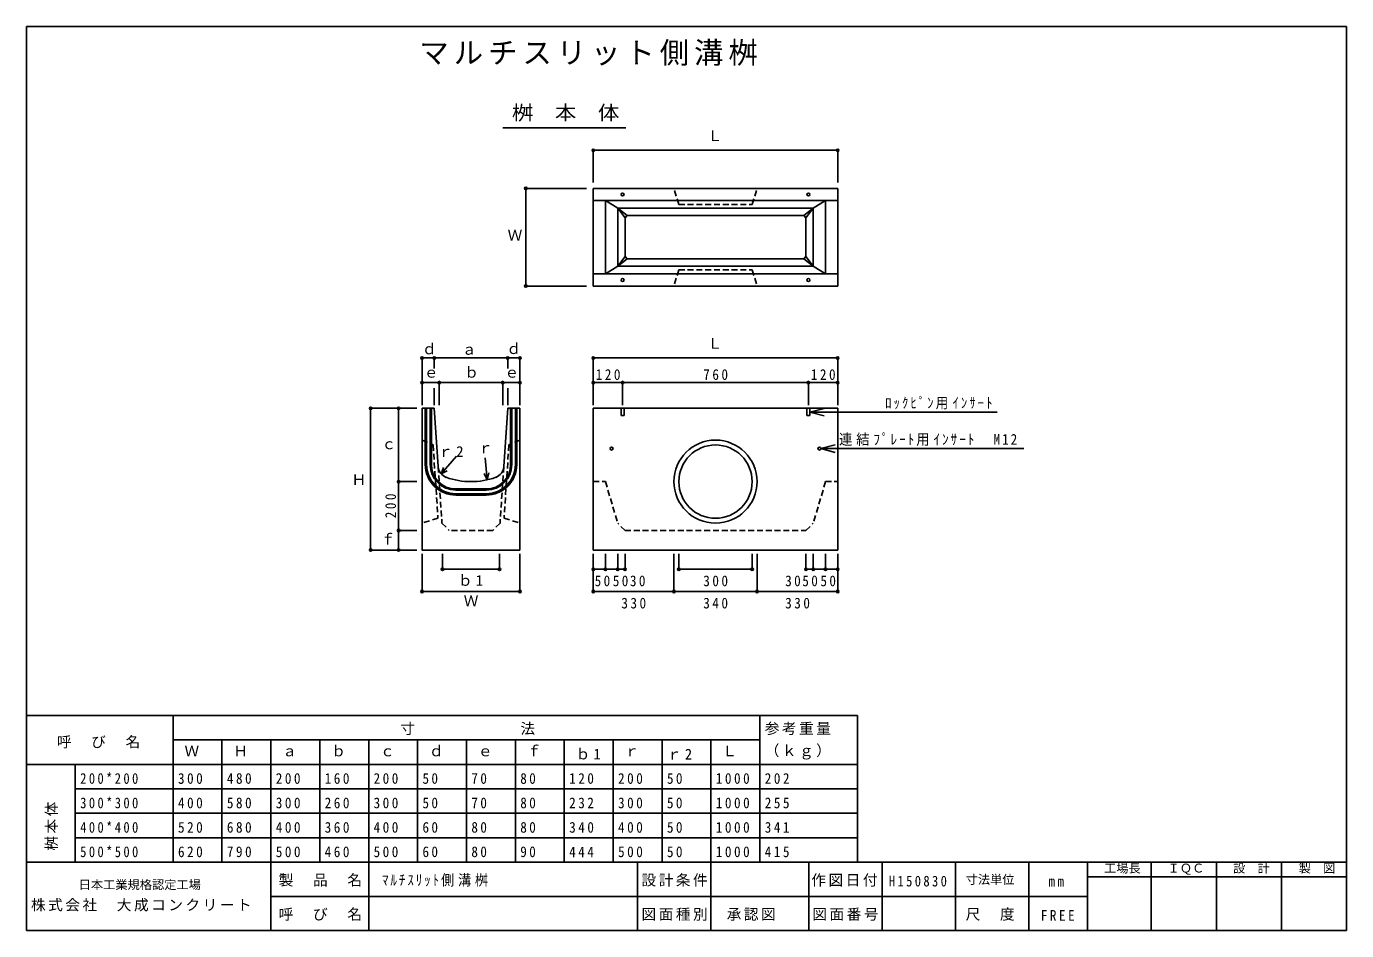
# Model space of a CAD drawing. Units: millimetres, scale not verified. Extents: x -2697 to 2703, y -1855 to 1845.
import ezdxf
from ezdxf.enums import TextEntityAlignment as Align

# ---------------------------------------------------------------- set-up
doc = ezdxf.new("R2010")
doc.units = ezdxf.units.MM
doc.header["$LTSCALE"] = 20
doc.header["$PDMODE"] = 32
doc.header["$PDSIZE"] = 10
doc.linetypes.add('DASHED1', pattern=[1.8, 1.2, -0.6])
doc.linetypes.add('DASHED2', pattern=[3, 2, -1])
doc.layers.add('0-0_通り芯', color=7, linetype='Continuous')
doc.styles.add('ＭＳ ゴシック', font='')
doc.styles.get('ＭＳ ゴシック').set_extended_font_data('MS Gothic')

msp = doc.modelspace()

# ---------------------------------------------------------------- linework, layer by layer
at = {"layer": '0-0_通り芯', "color": 2}
for p, q in [((-2696.53, 1845.45), (-2696.53, -1854.55)), ((-2696.53, 1845.45), (2703.47, 1845.45)), ((2703.47, 1845.45), (2703.47, -1854.55)), ((-747.98, 1430.55), (-245.2, 1430.55)), ((-2696.53, -1574.55), (2703.47, -1574.55)), ((-1696.53, -1574.55), (-1696.53, -1854.55)), ((-1296.53, -1574.55), (-1296.53, -1854.55)), ((-196.53, -1574.55), (-196.53, -1854.55)), ((103.47, -1574.55), (103.47, -1854.55)), ((503.47, -1574.55), (503.47, -1854.55)), ((803.47, -1574.55), (803.47, -1854.55)), ((1103.47, -1574.55), (1103.47, -1854.55)), ((1403.47, -1574.55), (1403.47, -1854.55)), ((1643.47, -1574.55), (1643.47, -1854.55)), ((1903.47, -1574.55), (1903.47, -1854.55)), ((2171.47, -1574.55), (2171.47, -1854.55)), ((2437.47, -1574.55), (2437.47, -1854.55)), ((1643.47, -1634.55), (2703.47, -1634.55)), ((-1696.53, -1714.55), (1643.47, -1714.55)), ((-2696.53, -1854.55), (2703.47, -1854.55))]:
    msp.add_line(p, q, dxfattribs=at)
at = {"layer": '0-0_通り芯'}
for p, q in [((-377.98, 1338.62), (622.02, 1338.62)), ((-377.98, 1206.45), (-377.98, 1338.62)), ((622.02, 1206.45), (622.02, 1338.62)), ((-653.68, 1182.7), (-653.68, 782.7)), ((-405.34, 1182.7), (-653.68, 1182.7)), ((-405.34, 782.7), (-653.68, 782.7)), ((-1077.98, 488.62), (-1027.98, 488.62)), ((-1077.98, 295.54), (-1077.98, 488.62)), ((-1027.98, 445.28), (-1027.98, 488.62)), ((-727.98, 445.28), (-727.98, 488.62)), ((-677.98, 295.54), (-677.98, 488.62)), ((-377.98, 488.62), (622.02, 488.62)), ((-377.98, 295.54), (-377.98, 488.62)), ((622.02, 295.54), (622.02, 488.62)), ((-1077.98, 388.14), (-1007.98, 388.14)), ((-1077.98, 295.54), (-1077.98, 388.14)), ((-677.98, 295.54), (-677.98, 388.14)), ((-377.98, 388.14), (-257.98, 388.14)), ((-377.98, 295.54), (-377.98, 388.14)), ((622.02, 295.54), (622.02, 388.14)), ((-1027.98, 295.54), (-1027.98, 365.07)), ((-727.98, 295.54), (-727.98, 365.07)), ((-1288.42, 282.7), (-1288.42, -297.3)), ((-1099.28, 282.7), (-1288.42, 282.7)), ((-1174.15, 282.7), (-1174.15, -17.3)), ((-1099.28, 282.7), (-1174.15, 282.7)), ((508.02, 266.94), (565.97, 282.47)), ((508.02, 266.94), (565.97, 251.42)), ((508.02, 266.94), (1274.01, 266.94)), ((553.02, 117.7), (610.97, 133.23)), ((553.02, 117.7), (610.97, 102.17)), ((553.02, 117.7), (553.02, 117.7)), ((553.02, 117.7), (1382.97, 117.7)), ((-936.74, 86.22), (-1000.35, 15.01)), ((-812.19, -10), (-819.6, 79.98)), ((-1000.35, 15.01), (-991.14, 40.63)), ((-1000.35, 15.01), (-975.93, 27.04)), ((-812.19, -10), (-823.51, 16.56)), ((-812.19, -10), (-805.36, 18.06)), ((-1099.28, -297.3), (-1288.42, -297.3)), ((-1099.28, -297.3), (-1174.15, -297.3)), ((-1077.98, -313.26), (-1077.98, -466.94)), ((-994.65, -313.26), (-994.65, -376.01)), ((-761.32, -313.26), (-761.32, -376.01)), ((-677.98, -313.26), (-677.98, -466.94)), ((-377.98, -313.26), (-377.98, -466.94)), ((-377.98, -313.26), (-377.98, -375.98)), ((-247.98, -313.26), (-247.98, -375.98)), ((-47.98, -313.26), (-47.98, -466.94)), ((-27.98, -313.26), (-27.98, -375.98)), ((272.02, -313.26), (272.02, -375.98)), ((292.02, -313.26), (292.02, -466.94)), ((492.02, -313.26), (492.02, -375.98)), ((622.02, -313.26), (622.02, -466.94)), ((622.02, -313.26), (622.02, -375.98)), ((-994.65, -376.01), (-761.32, -376.01)), ((-377.98, -375.98), (-327.98, -375.98)), ((-27.98, -375.98), (272.02, -375.98)), ((622.02, -375.98), (572.02, -375.98)), ((-1077.98, -466.94), (-677.98, -466.94)), ((-2696.53, -974.55), (703.47, -974.55)), ((-2096.53, -974.55), (-2096.53, -1574.55)), ((303.47, -974.55), (303.47, -1574.55)), ((703.47, -974.55), (703.47, -1574.55)), ((-2096.53, -1074.55), (303.47, -1074.55)), ((-1896.53, -1074.55), (-1896.53, -1574.55)), ((-1696.53, -1074.55), (-1696.53, -1574.55)), ((-1496.53, -1074.55), (-1496.53, -1574.55)), ((-1296.53, -1074.55), (-1296.53, -1574.55)), ((-1096.53, -1074.55), (-1096.53, -1574.55)), ((-896.53, -1074.55), (-896.53, -1574.55)), ((-696.53, -1074.55), (-696.53, -1574.55)), ((-496.53, -1074.55), (-496.53, -1574.55)), ((-296.53, -1074.55), (-296.53, -1574.55)), ((-96.53, -1074.55), (-96.53, -1574.55)), ((103.47, -1074.55), (103.47, -1574.55)), ((-2696.53, -1174.55), (703.47, -1174.55)), ((-2496.53, -1174.55), (-2496.53, -1574.55)), ((303.47, -1174.55), (303.47, -1574.55)), ((-2496.53, -1274.55), (703.47, -1274.55)), ((-2496.53, -1374.55), (703.47, -1374.55)), ((-2496.53, -1474.55), (703.47, -1474.55)), ((-2496.53, -1574.55), (703.47, -1574.55))]:
    msp.add_line(p, q, dxfattribs=at)
at = {"layer": '0-0_通り芯', "color": 3}
for p, q in [((-377.98, 1182.7), (622.02, 1182.7)), ((-377.98, 1182.7), (-377.98, 782.7)), ((622.02, 1182.7), (622.02, 782.7)), ((-377.98, 1132.7), (622.02, 1132.7)), ((-327.98, 1132.7), (-327.98, 832.7)), ((-327.98, 1132.7), (-277.98, 1101.2)), ((-277.98, 1101.2), (522.02, 1101.2)), ((522.02, 1101.2), (483.02, 1071.2)), ((522.02, 1101.2), (492.02, 1062.2)), ((572.02, 1132.7), (522.02, 1101.2)), ((522.02, 1101.2), (522.02, 864.2)), ((572.02, 1132.7), (572.02, 832.7)), ((-238.98, 1071.2), (-247.98, 1062.2)), ((-247.98, 903.2), (-247.98, 1062.2)), ((483.02, 1071.2), (-238.98, 1071.2)), ((483.02, 1071.2), (492.02, 1062.2)), ((492.02, 903.2), (492.02, 1062.2)), ((-277.98, 864.2), (-327.98, 832.7)), ((-247.98, 903.2), (-277.98, 864.2)), ((-238.98, 894.2), (-277.98, 864.2)), ((-247.98, 903.2), (-238.98, 894.2)), ((483.02, 894.2), (-238.98, 894.2)), ((492.02, 903.2), (483.02, 894.2)), ((483.02, 894.2), (522.02, 864.2)), ((492.02, 903.2), (522.02, 864.2)), ((522.02, 864.2), (572.02, 832.7)), ((-377.98, 832.7), (622.02, 832.7)), ((-377.98, 782.7), (622.02, 782.7)), ((-1077.98, 282.7), (-1027.98, 282.7)), ((-1064.98, 52.7), (-1064.98, 282.7)), ((-1059.98, 52.7), (-1059.98, 282.7)), ((-1044.98, 52.7), (-1044.98, 282.7)), ((-1039.98, 52.7), (-1039.98, 282.7)), ((-1027.98, 282.7), (-1012.07, 43.98)), ((-727.98, 282.7), (-743.9, 43.98)), ((-727.98, 282.7), (-677.98, 282.7)), ((-715.98, 52.7), (-715.98, 282.7)), ((-710.98, 52.7), (-710.98, 282.7)), ((-695.98, 52.7), (-695.98, 282.7)), ((-690.98, 52.7), (-690.98, 282.7)), ((-677.98, 282.7), (-677.98, -297.3)), ((-377.98, 282.7), (622.02, 282.7)), ((622.02, 282.7), (622.02, -297.3)), ((-939.98, -47.3), (-815.98, -47.3)), ((-939.98, -52.3), (-815.98, -52.3)), ((-939.98, -67.3), (-815.98, -67.3)), ((-939.98, -72.3), (-815.98, -72.3))]:
    msp.add_line(p, q, dxfattribs=at)
at = {"layer": '0-0_通り芯', "color": 3, "linetype": 'DASHED1'}
for p, q in [((-27.98, 1116.2), (-47.98, 1182.7)), ((-27.98, 849.2), (-47.98, 782.7)), ((-743.9, 43.98), (-759.32, -187.3)), ((-377.98, -17.3), (-327.98, -17.3)), ((-327.98, -17.3), (-277.98, -187.3)), ((572.02, -17.3), (522.02, -187.3)), ((572.02, -17.3), (622.02, -17.3)), ((-759.32, -187.3), (-789.32, -217.3)), ((-247.98, -217.3), (-277.98, -187.3)), ((492.02, -217.3), (522.02, -187.3)), ((-789.32, -217.3), (-966.65, -217.3)), ((-247.98, -217.3), (492.02, -217.3))]:
    msp.add_line(p, q, dxfattribs=at)
at = {"layer": '0-0_通り芯', "color": 3, "linetype": 'DASHED2'}
for p, q in [((-263.98, 282.7), (-263.98, 252.7)), ((-251.98, 282.7), (-251.98, 252.7)), ((496.02, 282.7), (496.02, 252.7)), ((508.02, 282.7), (508.02, 252.7)), ((-263.98, 252.7), (-251.98, 252.7)), ((496.02, 252.7), (508.02, 252.7))]:
    msp.add_line(p, q, dxfattribs=at)
at = {"layer": '0-0_通り芯', "color": 3, "linetype": 'DASHED1'}
for points in [[(-27.98, 1116.2), (272.02, 1116.2), (292.02, 1182.7)], [(-27.98, 849.2), (272.02, 849.2), (292.02, 782.7)], [(-1077.98, 152.7), (-1033.02, 132.7), (-1013.02, -167.3), (-1077.98, -187.3)], [(-677.98, 152.7), (-722.95, 132.7), (-742.95, -167.3), (-677.98, -187.3)], [(-1012.07, 43.98), (-996.65, -187.3), (-966.65, -217.3)]]:
    msp.add_lwpolyline(points, dxfattribs=at)
at = {"layer": '0-0_通り芯', "color": 3}
for points in [[(-277.98, 1101.2), (-277.98, 864.2), (522.02, 864.2)], [(-238.98, 1071.2), (-277.98, 1101.2), (-247.98, 1062.2)], [(-1077.98, 282.7), (-1077.98, -297.3), (-677.98, -297.3)], [(-377.98, 282.7), (-377.98, -297.3), (622.02, -297.3)]]:
    msp.add_lwpolyline(points, dxfattribs=at)
at = {"layer": '0-0_通り芯'}
for points in [[(-1027.98, 488.62), (-727.98, 488.62), (-677.98, 488.62)], [(-1007.98, 295.54), (-1007.98, 388.14), (-747.98, 388.14)], [(-747.98, 295.54), (-747.98, 388.14), (-677.98, 388.14)], [(-257.98, 295.54), (-257.98, 388.14), (502.02, 388.14)], [(502.02, 295.54), (502.02, 388.14), (622.02, 388.14)], [(-1099.28, -17.3), (-1174.15, -17.3), (-1174.15, -217.3)], [(-1099.28, -217.3), (-1174.15, -217.3), (-1174.15, -297.3)], [(-327.98, -313.26), (-327.98, -375.98), (-277.98, -375.98)], [(-277.98, -313.26), (-277.98, -375.98), (-247.98, -375.98)], [(522.02, -313.26), (522.02, -375.98), (492.02, -375.98)], [(572.02, -313.26), (572.02, -375.98), (522.02, -375.98)], [(-377.98, -466.94), (-47.98, -466.94), (292.02, -466.94), (622.02, -466.94)]]:
    msp.add_lwpolyline(points, dxfattribs=at)
at = {"layer": '0-0_通り芯', "color": 3}
for centre, radius in [((-257.98, 1157.7), 6), ((502.02, 1157.7), 6), ((-257.98, 807.7), 6), ((502.02, 807.7), 6), ((-302.98, 117.7), 6), ((122.02, -17.3), 170), ((122.02, -17.3), 150), ((547.02, 117.7), 6)]:
    msp.add_circle(centre, radius, dxfattribs=at)
for centre, radius, start, end in [((-939.98, 52.7), 125, 180, 270), ((-939.98, 52.7), 120, 180, 270), ((-939.98, 52.7), 105, 180, 270), ((-939.98, 52.7), 100, 180, 270), ((-962.18, 47.3), 50, 183.81407, 250.31894), ((-877.98, 282.7), 300, 250.31894, 289.68105), ((-815.98, 52.7), 100, 270, 0), ((-815.98, 52.7), 105, 270, 0), ((-815.98, 52.7), 120, 270, 0), ((-815.98, 52.7), 125, 270, 0), ((-793.79, 47.3), 50, 289.68105, 356.18591)]:
    msp.add_arc(centre, radius, start, end, dxfattribs=at)
at = {"layer": '0-0_通り芯'}
for p in [(-377.98, 1338.62), (622.02, 1338.62), (-653.68, 1182.7), (-653.68, 782.7), (-1077.98, 488.62), (-1027.98, 488.62), (-727.98, 488.62), (-677.98, 488.62), (-377.98, 488.62), (622.02, 488.62), (-1077.98, 388.14), (-1007.98, 388.14), (-747.98, 388.14), (-677.98, 388.14), (-377.98, 388.14), (-257.98, 388.14), (502.02, 388.14), (622.02, 388.14), (-1288.42, 282.7), (-1174.15, 282.7), (-1174.15, -17.3), (-1174.15, -217.3), (-1288.42, -297.3), (-1174.15, -297.3), (-994.65, -376.01), (-761.32, -376.01), (-377.98, -375.98), (-327.98, -375.98), (-277.98, -375.98), (-247.98, -375.98), (-27.98, -375.98), (272.02, -375.98), (492.02, -375.98), (522.02, -375.98), (572.02, -375.98), (622.02, -375.98), (-1077.98, -466.94), (-677.98, -466.94), (-377.98, -466.94), (-47.98, -466.94), (292.02, -466.94), (622.02, -466.94)]:
    msp.add_point(p, dxfattribs=at)

# ---------------------------------------------------------------- texts
at = {"layer": '0-0_通り芯', "style": 'ＭＳ ゴシック', "width": 1.1}
msp.add_text('桝\u3000本\u3000体', height=58.65, dxfattribs=at).set_placement((-711.01, 1445.33), align=Align.BOTTOM_LEFT)
at = {"layer": '0-0_通り芯', "style": 'ＭＳ ゴシック'}
for s, p in [('Ｌ', (90.01, 1363.26)), ('Ｗ', (-728.12, 955.72)), ('ｄ', (-1078.51, 490.7)), ('ｄ', (-732.89, 491.64)), ('Ｌ', (90.01, 513.26)), ('ａ', (-915.58, 488.62)), ('ｅ', (-1071.01, 394.8)), ('ｂ', (-905.97, 394.8)), ('ｅ', (-741.01, 394.8)), ('ｃ', (-1243.95, 101.91)), ('ｒ', (-848.4, 85.91)), ('Ｈ', (-1366.72, -44.4)), ('ｆ', (-1248.29, -288.11)), ('Ｗ', (-907.7, -540.55)), ('Ｗ', (-2049.98, -1154.55)), ('Ｈ', (-1849.98, -1154.55)), ('ａ', (-1649.98, -1154.55)), ('ｂ', (-1449.98, -1154.55)), ('ｃ', (-1249.98, -1154.55)), ('ｄ', (-1049.98, -1154.55)), ('ｅ', (-849.98, -1154.55)), ('ｆ', (-649.98, -1154.55)), ('ｒ', (-249.98, -1154.55)), ('Ｌ', (150.02, -1154.55))]:
    msp.add_text(s, height=43.99, dxfattribs=at).set_placement(p, align=Align.BOTTOM_LEFT)
at = {"layer": '0-0_通り芯', "color": 4, "style": 'ＭＳ ゴシック'}
for s, p in [('工場長', (1711.36, -1628.06)), ('ＩＱＣ', (1971.36, -1628.06)), ('設\u3000計', (2239.36, -1628.06)), ('製\u3000図', (2507.36, -1628.06)), ('日本工業規格認定工場', (-2482.75, -1695.76)), ('寸法単位', (1145.22, -1674.55))]:
    msp.add_text(s, height=36.66, dxfattribs=at).set_placement(p, align=Align.BOTTOM_LEFT)
at = {"layer": '0-0_通り芯', "color": 3, "insert": (-1088.85, 1683.76), "char_height": 87.98, "attachment_point": 7, "style": 'ＭＳ ゴシック'}
msp.add_mtext('\\T1.17;マルチスリット側溝桝', dxfattribs=at)
at = {"layer": '0-0_通り芯', "char_height": 43.99, "attachment_point": 7, "style": 'ＭＳ ゴシック'}
for s, insert in [('\\T1.38;\\W0.9;120', (-367.98, 398.14)), ('\\T1.38;\\W0.9;760', (72.02, 398.14)), ('\\T1.38;\\W0.9;120', (512.02, 398.14)), ('\\T1.35;\\W0.85;ﾛｯｸﾋﾟﾝ用ｲﾝｻｰﾄ', (816.29, 278.02)), ('\\T1.3;\\W0.9;連結ﾌﾟﾚｰﾄ用ｲﾝｻｰﾄ\u3000M12', (627.53, 128.77)), ('\\T1.22;ｒ2', (-1011.77, 83.98)), ('\\T1.22;ｂ1', (-931.74, -444.38)), ('\\T1.36;\\W0.9;50', (-372.15, -445.98)), ('\\T1.36;\\W0.9;50', (-298.07, -445.98)), ('\\T1.36;\\W0.9;30', (-228.07, -445.98)), ('\\T1.38;\\W0.9;300', (72.02, -445.98)), ('\\T1.36;\\W0.9;30', (407.11, -445.98)), ('\\T1.36;\\W0.9;50', (477.11, -445.98)), ('\\T1.36;\\W0.9;50', (551.18, -445.98)), ('\\T1.38;\\W0.9;330', (-262.98, -536.94)), ('\\T1.38;\\W0.9;340', (72.02, -536.94)), ('\\T1.38;\\W0.9;330', (407.02, -536.94)), ('\\T1.17;寸\u3000\u3000\u3000\u3000\u3000\u3000法', (-1167.1, -1054.55)), ('\\T1.17;参考重量', (323.47, -1054.55)), ('\\T1.17;呼\u3000び\u3000名', (-2571.88, -1109.16)), ('\\T1.22;ｂ1', (-449.98, -1154.55)), ('\\T1.22;ｒ2', (-76.53, -1154.55)), ('\\T1.17;（ｋｇ）', (323.47, -1154.55)), ('\\T1.39;\\W0.85;200*200', (-2476.53, -1254.55)), ('\\T1.38;\\W0.9;300', (-2076.53, -1254.55)), ('\\T1.38;\\W0.9;480', (-1876.53, -1254.55)), ('\\T1.38;\\W0.9;200', (-1676.53, -1254.55)), ('\\T1.38;\\W0.9;160', (-1476.53, -1254.55)), ('\\T1.38;\\W0.9;200', (-1276.53, -1254.55)), ('\\T1.36;\\W0.9;50', (-1076.53, -1254.55)), ('\\T1.36;\\W0.9;70', (-876.53, -1254.55)), ('\\T1.36;\\W0.9;80', (-676.53, -1254.55)), ('\\T1.38;\\W0.9;120', (-476.53, -1254.55)), ('\\T1.38;\\W0.9;200', (-276.53, -1254.55)), ('\\T1.36;\\W0.9;50', (-76.53, -1254.55)), ('\\T1.38;\\W0.9;1000', (123.47, -1254.55)), ('\\T1.38;\\W0.9;202', (323.47, -1254.55)), ('\\T1.39;\\W0.85;300*300', (-2476.53, -1354.55)), ('\\T1.38;\\W0.9;400', (-2076.53, -1354.55)), ('\\T1.38;\\W0.9;580', (-1876.53, -1354.55)), ('\\T1.38;\\W0.9;300', (-1676.53, -1354.55)), ('\\T1.38;\\W0.9;260', (-1476.53, -1354.55)), ('\\T1.38;\\W0.9;300', (-1276.53, -1354.55)), ('\\T1.36;\\W0.9;50', (-1076.53, -1354.55)), ('\\T1.36;\\W0.9;70', (-876.53, -1354.55)), ('\\T1.36;\\W0.9;80', (-676.53, -1354.55)), ('\\T1.38;\\W0.9;232', (-476.53, -1354.55)), ('\\T1.38;\\W0.9;300', (-276.53, -1354.55)), ('\\T1.36;\\W0.9;50', (-76.53, -1354.55)), ('\\T1.38;\\W0.9;1000', (123.47, -1354.55)), ('\\T1.38;\\W0.9;255', (323.47, -1354.55)), ('\\T1.39;\\W0.85;400*400', (-2476.53, -1454.55)), ('\\T1.38;\\W0.9;520', (-2076.53, -1454.55)), ('\\T1.38;\\W0.9;680', (-1876.53, -1454.55)), ('\\T1.38;\\W0.9;400', (-1676.53, -1454.55)), ('\\T1.38;\\W0.9;360', (-1476.53, -1454.55)), ('\\T1.38;\\W0.9;400', (-1276.53, -1454.55)), ('\\T1.36;\\W0.9;60', (-1076.53, -1454.55)), ('\\T1.36;\\W0.9;80', (-876.53, -1454.55)), ('\\T1.36;\\W0.9;80', (-676.53, -1454.55)), ('\\T1.38;\\W0.9;340', (-476.53, -1454.55)), ('\\T1.38;\\W0.9;400', (-276.53, -1454.55)), ('\\T1.36;\\W0.9;50', (-76.53, -1454.55)), ('\\T1.38;\\W0.9;1000', (123.47, -1454.55)), ('\\T1.38;\\W0.9;341', (323.47, -1454.55)), ('\\T1.39;\\W0.85;500*500', (-2476.53, -1554.55)), ('\\T1.38;\\W0.9;620', (-2076.53, -1554.55)), ('\\T1.38;\\W0.9;790', (-1876.53, -1554.55)), ('\\T1.38;\\W0.9;500', (-1676.53, -1554.55)), ('\\T1.38;\\W0.9;460', (-1476.53, -1554.55)), ('\\T1.38;\\W0.9;500', (-1276.53, -1554.55)), ('\\T1.36;\\W0.9;60', (-1076.53, -1554.55)), ('\\T1.36;\\W0.9;80', (-876.53, -1554.55)), ('\\T1.36;\\W0.9;90', (-676.53, -1554.55)), ('\\T1.38;\\W0.9;444', (-476.53, -1554.55)), ('\\T1.38;\\W0.9;500', (-276.53, -1554.55)), ('\\T1.36;\\W0.9;50', (-76.53, -1554.55)), ('\\T1.38;\\W0.9;1000', (123.47, -1554.55)), ('\\T1.38;\\W0.9;415', (323.47, -1554.55)), ('\\T1.17;製\u3000品\u3000名', (-1664.86, -1674.55)), ('\\T1.28;\\W0.9;ﾏﾙﾁｽﾘｯﾄ側溝桝', (-1242.35, -1674.55)), ('\\T1.17;設計条件', (-180.63, -1674.55)), ('\\T1.17;作図日付', (514.18, -1674.55)), ('\\T1.39;\\W0.85;H150830', (831.06, -1674.55)), ('\\T1.36;\\W0.9;mm', (1483.77, -1674.55)), ('\\T1.17;株式会社\u3000大成コンクリート', (-2677.76, -1776.58)), ('\\T1.17;呼\u3000び\u3000名', (-1664.86, -1814.55)), ('\\T1.17;図面種別', (-180.63, -1814.55)), ('\\T1.17;承認図', (167.85, -1814.55)), ('\\T1.17;図面番号', (518.23, -1814.55)), ('\\T1.17;尺\u3000度', (1145.22, -1814.55)), ('\\T1.38;\\W0.9;FREE', (1452.67, -1814.55))]:
    msp.add_mtext(s, dxfattribs=dict(at, insert=insert))
at = {"layer": '0-0_通り芯', "char_height": 43.99, "attachment_point": 7, "rotation": 90, "style": 'ＭＳ ゴシック'}
for s, insert in [('\\T1.38;\\W0.9;200', (-1184.15, -167.3)), ('\\T1.17;桝本体', (-2567.01, -1527.41))]:
    msp.add_mtext(s, dxfattribs=dict(at, insert=insert))

doc.saveas('drawing.dxf')
